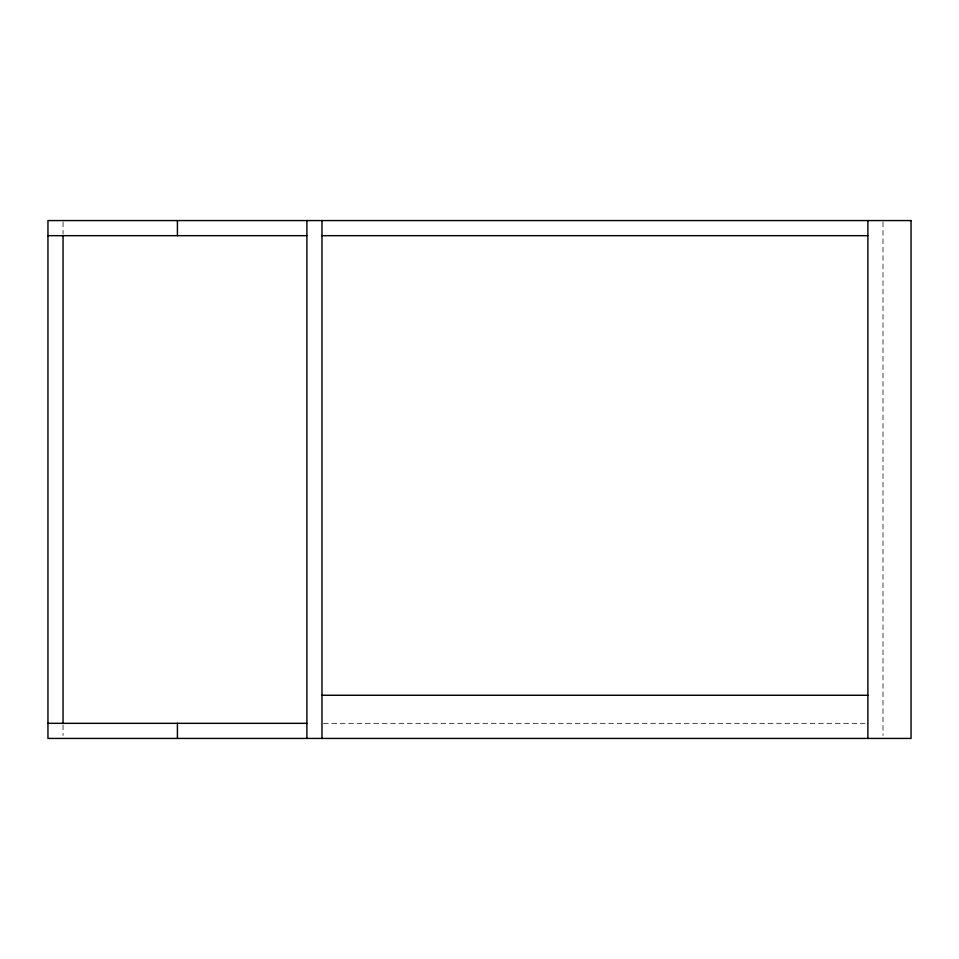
<?xml version="1.0" encoding="UTF-8"?>
<svg xmlns="http://www.w3.org/2000/svg" width="959" height="959" viewBox="0 0 959 959"><rect width="100%" height="100%" fill="white"/><g stroke="black" fill="none" stroke-linecap="round" stroke-linejoin="round"><path stroke-width="0.72" stroke-dasharray="4.79 3.6" d="M323.483 723.326L864.898 723.326M882.999 222.068L882.999 735.433M63.054 222.068L63.054 234.044M63.054 724.956L63.054 735.433"/><path stroke-width="1.44" d="M47.95 235.674L306.88 235.674M321.984 235.674L867.895 235.674M321.984 695.275L867.895 695.275M47.95 723.326L306.88 723.326M867.895 220.57L867.895 738.43M321.984 220.57L321.984 738.43M306.88 220.57L306.88 738.43M177.415 220.57L177.415 235.674M177.415 723.326L177.415 738.43M63.054 235.542L63.054 723.458M911.05 220.57L47.95 220.57L47.95 738.43L911.05 738.43L911.05 220.57"/></g></svg>
